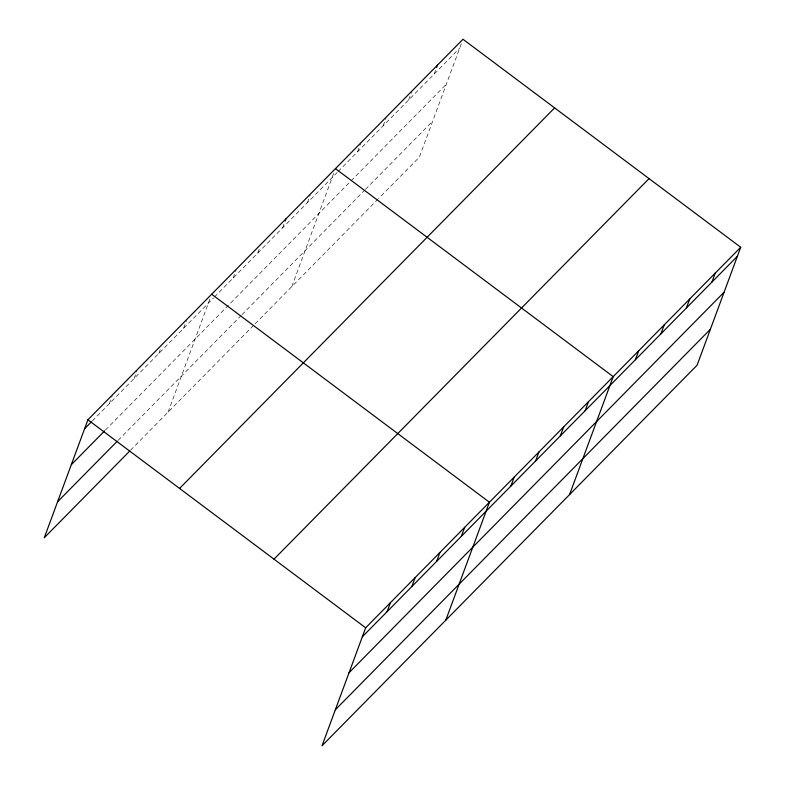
<?xml version="1.0" encoding="UTF-8"?>
<svg xmlns="http://www.w3.org/2000/svg" width="785" height="785" viewBox="0 0 785 785"><rect width="100%" height="100%" fill="white"/><g stroke="black" fill="none" stroke-linecap="round" stroke-linejoin="round"><path stroke-width="0.59" stroke-dasharray="3.92 2.94" d="M109.35 403.637L112.245 395.787M134.107 378.517L137.002 370.677M158.855 353.397L160.513 348.923M183.612 328.287L186.516 320.447M168.049 412.154L210.027 298.692M233.116 278.057L236.02 270.217M257.873 252.937L259.531 248.462M282.629 227.827L284.288 223.342M307.377 202.707L310.281 194.866M291.824 286.574L333.792 173.112M357.636 151.721L360.541 143.881M383.139 125.845L386.043 117.995M408.651 99.96L411.546 92.12M434.154 74.084L436.637 67.363M461.315 43.734L419.337 157.196L378.537 198.595M92.277 420.956L213.491 297.976M214.344 297.113L337.236 172.415M338.09 171.552L459.657 48.209M105.435 430.072L446.351 84.172M118.192 440.277L241.103 315.57M241.957 314.697L364.632 190.235M365.486 189.371L432.643 121.233M130.496 450.256L254.261 324.686M255.115 323.812L377.683 199.459"/><path stroke-width="1.18" d="M740.716 247.265L365.663 627.804L322.027 745.75L697.09 365.211L740.716 247.265L462.973 39.25L87.91 419.789L44.284 537.735L129.643 451.13M285.112 221.105L285.946 218.868M436.637 67.363L437.461 65.126M387.093 611.652L390.41 602.694M411.85 586.532L415.167 577.574M436.607 561.422L439.924 552.463M461.364 536.302L464.671 527.343M445.801 620.17L489.428 502.233L211.675 294.208M510.868 486.072L514.185 477.113M535.625 460.962L538.932 452.003M560.372 435.842L563.689 426.883M585.129 410.732L588.446 401.763M569.567 494.599L613.203 376.653L335.45 168.628M635.389 359.736L638.705 350.777M660.891 333.861L664.208 324.902M686.394 307.985L689.711 299.026M711.897 282.109L715.213 273.151M84.594 428.747L91.423 421.82M71.288 464.71L104.582 430.936M57.59 501.762L117.338 441.141M179.569 488.437L554.622 107.898M274.004 559.155L649.058 178.627M362.346 636.772L737.4 256.234M349.04 672.735L724.104 292.197M335.332 709.787L710.396 329.249M87.91 419.789L365.663 627.804"/></g></svg>
